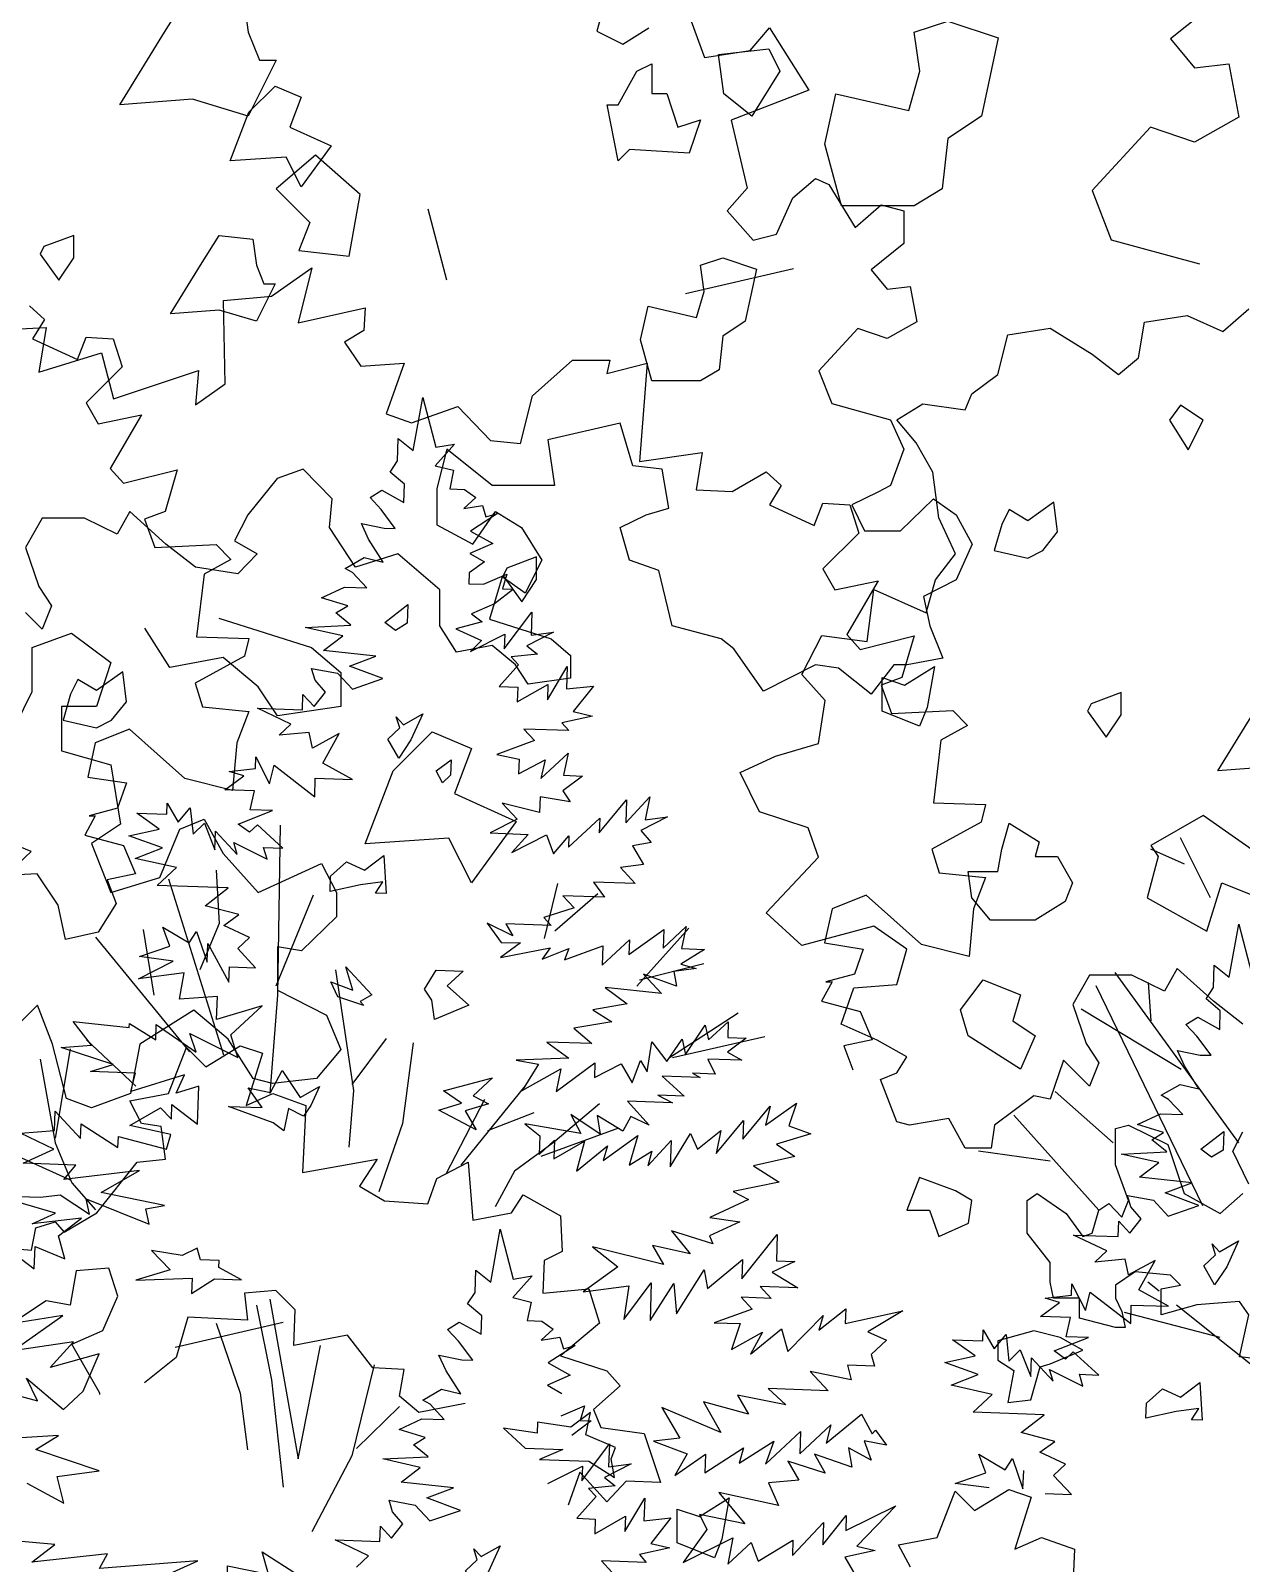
# Model space of a CAD drawing. Header units: inches. Extents: x 11.9 to 85.3, y 21.1 to 37.4.
# Drawn here: x 39.3467 to 39.7312, y 22.197 to 22.6838 of the extents above; entities that cross this region are included whole.
import ezdxf

# ---------------------------------------------------------------- set-up
doc = ezdxf.new("R2010")
doc.units = ezdxf.units.IN
doc.header["$MEASUREMENT"] = 0
doc.layers.add('CAY', color=94, linetype='Continuous')
doc.layers.add('CAY-3', color=61, linetype='Continuous')

# ---------------------------------------------------------------- blocks, each defined once
blk = doc.blocks.new('A$C76451831')
at = {"layer": 'CAY'}
for p, q in [((2034.1, 1493.3), (1999.3, 1465.6)), ((1999.3, 1465.6), (2016.4, 1445)), ((2016.4, 1445), (2040.6, 1447.9)), ((2040.6, 1447.9), (2047.7, 1410.1)), ((2047.7, 1410.1), (2016.4, 1392.5)), ((1985.2, 1403.1), (1943.9, 1358.2)), ((2016.4, 1392.5), (1985.2, 1403.1)), ((1943.9, 1358.2), (1957.5, 1323.4)), ((1957.5, 1323.4), (2020, 1306.3)), ((1732.8, 1302.8), (1656.2, 1285.1)), ((5943, 1269.4), (5949.7, 1306.8)), ((5949.7, 1306.8), (5958.9, 1271.5)), ((5931.9, 1262.1), (5932.4, 1277.9)), ((5932.4, 1277.9), (5943, 1269.4)), ((5926.6, 1254.1), (5931.9, 1262.1)), ((5936.7, 1245.6), (5926.6, 1254.1)), ((5912.4, 1236), (5920.7, 1241.1)), ((5920.7, 1241.1), (5936.3, 1232.4)), ((5936.3, 1232.4), (5936.7, 1245.6)), ((5920.2, 1227.6), (5912.4, 1236)), ((5930.2, 1214.1), (5920.2, 1227.6)), ((5192.6, 1187), (5205.3, 1219.7)), ((5205.3, 1219.7), (5219, 1206)), ((5219, 1206), (5243.2, 1220.8)), ((5243.2, 1220.8), (5259.1, 1215.5)), ((5259.1, 1215.5), (5247.5, 1178.6)), ((5906.3, 1217.6), (5922.5, 1214.3)), ((5911.3, 1206.6), (5906.3, 1217.6)), ((5921.6, 1190.3), (5911.3, 1206.6)), ((5922.5, 1214.3), (5930.2, 1214.1)), ((5894.8, 1185.8), (5908.2, 1193.5)), ((5908.2, 1193.5), (5921.6, 1190.3)), ((5165.2, 1181.8), (5192.6, 1187)), ((5247.5, 1178.6), (5266.4, 1187)), ((5266.4, 1187), (5289.7, 1178.6)), ((5900.1, 1182.9), (5894.8, 1185.8)), ((5910.1, 1172.2), (5900.1, 1182.9)), ((5173.6, 1165.9), (5165.2, 1181.8)), ((5289.7, 1178.6), (5287.5, 1131.1)), ((5878.2, 1165.1), (5894.3, 1172.7)), ((5894.3, 1172.7), (5910.1, 1172.2)), ((5187.3, 1163.8), (5173.6, 1165.9)), ((5190.5, 1140.6), (5187.3, 1163.8)), ((5896.6, 1159.5), (5878.2, 1165.1)), ((5888.2, 1154.3), (5896.6, 1159.5)), ((5898.8, 1145.8), (5888.2, 1154.3)), ((5170.5, 1138.5), (5190.5, 1140.6)), ((5287.5, 1131.1), (5340.3, 1140.6)), ((5340.3, 1140.6), (5327.6, 1121.6)), ((5866.6, 1144.2), (5898.8, 1145.8)), ((5893.1, 1138.3), (5866.6, 1144.2)), ((5142, 1102.7), (5170.5, 1138.5)), ((5382.5, 1126.9), (5404.6, 1138.5)), ((5404.6, 1138.5), (5407.8, 1097.4)), ((5879.6, 1127.9), (5893.1, 1138.3)), ((5916.6, 1123.9), (5879.6, 1127.9)), ((5327.6, 1121.6), (5345.5, 1111.1)), ((5376.1, 1109), (5382.5, 1126.9)), ((5897.8, 1116.8), (5916.6, 1123.9)), ((5345.5, 1111.1), (5376.1, 1109)), ((5435.2, 1102.7), (5443.6, 1115.3)), ((5443.6, 1115.3), (5470, 1100.6)), ((5871, 1115), (5889.4, 1111.7)), ((5873.4, 1106.8), (5871, 1115)), ((5880.8, 1098.4), (5873.4, 1106.8)), ((5889.4, 1111.7), (5899.9, 1100.4)), ((5921.5, 1107.8), (5897.8, 1116.8)), ((5899.9, 1100.4), (5921.5, 1107.8)), ((5098.8, 1092.1), (5112.5, 1096.3)), ((5112.5, 1096.3), (5118.8, 1089)), ((5118.8, 1089), (5142, 1102.7)), ((5407.8, 1097.4), (5435.2, 1102.7)), ((5470, 1100.6), (5471.1, 1075.2)), ((5864.5, 1085.8), (5864.9, 1096.7)), ((5864.9, 1096.7), (5872.8, 1088.2)), ((5872.8, 1088.2), (5880.8, 1098.4)), ((5095.6, 1076.3), (5098.8, 1092.1)), ((5420.6, 1053.6), (5427.3, 1091)), ((5427.3, 1091), (5436.5, 1055.8)), ((5856.5, 1075.7), (5832.8, 1086.9)), ((5832.8, 1086.9), (5864.5, 1085.8)), ((5070.3, 1078.4), (5095.6, 1076.3)), ((5471.1, 1075.2), (5458.4, 1068.9)), ((5848, 1067.8), (5856.5, 1075.7)), ((5458.4, 1068.9), (5457.3, 1045.7)), ((5869.4, 1069.8), (5848, 1067.8)), ((5871.7, 1058.8), (5869.4, 1069.8)), ((5890.7, 1069), (5871.7, 1058.8)), ((5879.1, 1048.1), (5890.7, 1069)), ((5409.5, 1046.3), (5410, 1062.2)), ((5410, 1062.2), (5420.6, 1053.6)), ((5449.8, 1058.1), (5436.1, 1042.7)), ((5436.5, 1055.8), (5449.8, 1058.1)), ((5831.4, 1044.3), (5831.6, 1052.5)), ((5831.6, 1052.5), (5841.4, 1033.6)), ((5268.6, 1047.8), (5246.4, 1045.7)), ((5246.4, 1045.7), (5248.5, 1026.7)), ((5282.3, 1034.1), (5268.6, 1047.8)), ((5404.2, 1038.3), (5409.5, 1046.3)), ((5436.1, 1042.7), (5449.1, 1039.5)), ((5457.3, 1045.7), (5490, 1048.9)), ((5490, 1048.9), (5497.4, 1024.6)), ((5812.7, 1042.3), (5831.4, 1044.3)), ((5823, 1039.2), (5812.7, 1042.3)), ((5841.4, 1033.6), (5844.6, 1046.6)), ((5844.6, 1046.6), (5873.3, 1024.3)), ((5900, 1036.5), (5879.1, 1048.1)), ((5281.2, 1008.8), (5282.3, 1034.1)), ((5414.3, 1029.8), (5404.2, 1038.3)), ((5449.1, 1039.5), (5446.4, 1026.4)), ((5809.5, 1029.2), (5823, 1039.2)), ((5873.3, 1024.3), (5873.7, 1037.4)), ((5873.7, 1037.4), (5900, 1036.5)), ((5273.8, 1025), (5197.2, 1007.3)), ((5206.3, 1028.8), (5197.9, 1000.4)), ((5248.5, 1026.7), (5206.3, 1028.8)), ((5390, 1020.2), (5398.3, 1025.4)), ((5397.8, 1011.8), (5390, 1020.2)), ((5398.3, 1025.4), (5413.9, 1016.7)), ((5413.9, 1016.7), (5414.3, 1029.8)), ((5446.4, 1026.4), (5456.8, 1026.1)), ((5464.8, 1020.4), (5456.3, 1012.5)), ((5456.8, 1026.1), (5464.8, 1020.4)), ((5497.4, 1024.6), (5470, 1001.4)), ((5768.6, 1012.1), (5768.9, 1019.8)), ((5768.9, 1019.8), (5776.6, 1006.4)), ((5830.8, 1028.5), (5809.5, 1029.2)), ((5827.6, 1015), (5830.8, 1028.5)), ((5319.2, 1016.2), (5281.2, 1008.8)), ((5337.1, 993), (5319.2, 1016.2)), ((5407.8, 998.3), (5397.8, 1011.8)), ((5456.3, 1012.5), (5469.5, 1014.7)), ((5480.2, 1008.9), (5461.2, 996.5)), ((5469.5, 1014.7), (5472, 1006.5)), ((5472, 1006.5), (5480.2, 1008.9)), ((5747.3, 1012.8), (5768.6, 1012.1)), ((5763.2, 1001.4), (5747.3, 1012.8)), ((5776.6, 1006.4), (5785.1, 1016.5)), ((5785.1, 1016.5), (5787.1, 997.8)), ((5819.1, 1004.9), (5843.5, 1014.5)), ((5843.5, 1014.5), (5827.6, 1015)), ((5197.9, 1000.4), (5175.7, 982.4)), ((5389, 990.8), (5383.9, 1001.9)), ((5383.9, 1001.9), (5400.1, 998.6)), ((5400.1, 998.6), (5407.8, 998.3)), ((5470, 1001.4), (5502.7, 990.9)), ((5741.8, 996.7), (5763.2, 1001.4)), ((5787.1, 997.8), (5795.1, 1005.7)), ((5795.1, 1005.7), (5802.6, 986.9)), ((5802.6, 986.9), (5803.1, 1000)), ((5803.1, 1000), (5818.4, 983.6)), ((5827.1, 999.2), (5819.1, 1004.9)), ((5832.7, 1004.4), (5827.1, 999.2)), ((5850.7, 987.9), (5832.7, 1004.4)), ((5359.3, 991.9), (5337.1, 993)), ((5356.1, 972.9), (5359.3, 991.9)), ((5399.3, 974.6), (5389, 990.8)), ((5476.8, 987.8), (5460.6, 980.6)), ((5461.2, 996.5), (5476.8, 987.8)), ((5502.7, 990.9), (5512.2, 980.3)), ((5765.5, 988.2), (5741.8, 996.7)), ((5746.2, 980.7), (5765.5, 988.2)), ((5818.4, 983.6), (5815.9, 991.8)), ((5815.9, 991.8), (5839.5, 980.1)), ((5839.5, 980.1), (5837.1, 988.4)), ((5837.1, 988.4), (5850.7, 987.9)), ((5372.4, 970.1), (5385.8, 977.8)), ((5385.8, 977.8), (5399.3, 974.6)), ((5460.6, 980.6), (5470.9, 974.8)), ((5512.2, 980.3), (5493.2, 963.4)), ((5775.4, 974.2), (5746.2, 980.7)), ((5369.8, 961.3), (5356.1, 972.9)), ((5402.5, 967.7), (5369.8, 961.3)), ((5377.7, 967.2), (5372.4, 970.1)), ((5387.7, 956.4), (5377.7, 967.2)), ((5470.3, 959), (5486.9, 966.1)), ((5486.9, 966.1), (5483.8, 955.8)), ((5761.9, 961.5), (5775.4, 974.2)), ((5355.8, 949.4), (5371.9, 957)), ((5371.9, 957), (5387.7, 956.4)), ((5491.5, 955.5), (5478, 945.1)), ((5483.8, 955.8), (5491.5, 955.5)), ((5493.2, 963.4), (5498.5, 950.8)), ((5812.1, 959.8), (5761.9, 961.5)), ((5795.8, 947.2), (5812.1, 959.8)), ((5374.2, 943.7), (5355.8, 949.4)), ((5365.8, 938.6), (5374.2, 943.7)), ((5498.5, 950.8), (5529.1, 946.6)), ((5529.1, 946.6), (5540.7, 911.8)), ((5819.6, 940.9), (5795.8, 947.2)), ((5376.4, 930.1), (5365.8, 938.6)), ((5485, 913.1), (5504.5, 939.2)), ((5504.5, 939.2), (5503.9, 922.9)), ((5808.9, 933.2), (5819.6, 940.9)), ((5827.2, 924.8), (5808.9, 933.2)), ((5344.2, 928.5), (5376.4, 930.1)), ((5370.7, 922.5), (5344.2, 928.5)), ((5357.2, 912.1), (5370.7, 922.5)), ((5460.9, 911.2), (5485.4, 923.5)), ((5485.4, 923.5), (5485, 913.1)), ((5519.9, 925), (5501, 915.3)), ((5503.9, 922.9), (5519.9, 925)), ((5770.8, 918.6), (5765.8, 931.9)), ((5765.8, 931.9), (5784.4, 920.9)), ((5784.4, 920.9), (5789.7, 928.8)), ((5789.7, 928.8), (5797.1, 907.3)), ((5818.7, 916.9), (5827.2, 924.8)), ((5394.2, 908.1), (5357.2, 912.1)), ((5483.7, 919.1), (5475.3, 895.9)), ((5502.7, 898.1), (5483.7, 919.1)), ((5501, 915.3), (5508.5, 909.6)), ((5516.4, 912.8), (5502.7, 898.1)), ((5540.7, 911.8), (5516.4, 912.8)), ((5749.2, 911.2), (5770.8, 918.6)), ((5773.1, 908.1), (5749.2, 911.2)), ((5797.1, 907.3), (5797.6, 920.4)), ((5831.4, 903.4), (5818.7, 916.9)), ((2027.8, 857.9), (2006.6, 900.2)), ((5375.4, 901.1), (5394.2, 908.1)), ((5399.1, 892.1), (5375.4, 901.1)), ((5495.1, 901.9), (5481.4, 886.5)), ((5508.5, 909.6), (5489.8, 907.5)), ((5489.8, 907.5), (5495.1, 901.9)), ((5515.5, 877.1), (5529.5, 900.7)), ((5529.5, 900.7), (5528.9, 884.8)), ((5812.9, 904), (5831.4, 903.4)), ((2009.3, 881.7), (1985.5, 892.2)), ((5351, 891), (5348.6, 899.3)), ((5348.6, 899.3), (5367.1, 895.9)), ((5358.4, 882.6), (5351, 891)), ((5367.1, 895.9), (5377.5, 884.7)), ((5377.5, 884.7), (5399.1, 892.1)), ((5342.1, 870.1), (5342.5, 880.9)), ((5342.5, 880.9), (5350.4, 872.5)), ((5350.4, 872.5), (5358.4, 882.6)), ((5481.4, 886.5), (5494.5, 886)), ((5494.1, 875.6), (5515.9, 888)), ((5494.5, 886), (5494.1, 875.6)), ((5515.9, 888), (5515.5, 877.1)), ((5528.9, 884.8), (5548, 886.9)), ((5548, 886.9), (5533.8, 868.8)), ((5310.5, 871.2), (5342.1, 870.1)), ((5334.1, 859.9), (5310.5, 871.2)), ((5533.8, 868.8), (5547.3, 865.6)), ((5325.6, 852), (5334.1, 859.9)), ((5547.3, 865.6), (5525.8, 860.9)), ((5525.8, 860.9), (5530.6, 855.3)), ((5498.9, 856.4), (5506.3, 848.5)), ((5530.6, 855.3), (5498.9, 856.4)), ((2047.7, 684.5), (1960.2, 805.1)), ((2022.3, 639.8), (1946.8, 795.6)), ((1985.8, 770.9), (1983.8, 797.9)), ((2007, 736.3), (1936.2, 779.1)), ((1958.8, 684.4), (1917.8, 720.8)), ((1948.8, 636.8), (1888.7, 704)), ((1914.2, 671.4), (1863.5, 678.5)), ((1991.5, 579.5), (1983.4, 586)), ((2034.5, 546.7), (1966.9, 564.4)), ((2041.2, 539.6), (2003.7, 569.7)), ((2089.9, 500.7), (2041.2, 539.6))]:
    blk.add_line(p, q, dxfattribs=at)
for points in [[(5063.9, 1727), (5106.1, 1729.1), (5100.9, 1697.5), (5145.2, 1711.2), (5153.6, 1678.5), (5213.7, 1698.6), (5211.6, 1674.3), (5232.7, 1689.1), (5231.6, 1748.1), (5265.4, 1751.3), (5293.9, 1771.3), (5284.4, 1732.3), (5331.8, 1742.9), (5330.8, 1727), (5317.1, 1718.6), (5328.7, 1701.7), (5359.3, 1703.8), (5346.6, 1668), (5364.5, 1661.6), (5397.2, 1673.2), (5420.4, 1649), (5441.5, 1646.9), (5450, 1680.6), (5478.4, 1705.9), (5504.8, 1705.9), (5502.7, 1696.5), (5531.2, 1703.8), (5525.9, 1634.2), (5570.2, 1640.6), (5566, 1614.2), (5591.3, 1613.1), (5615.5, 1626.8), (5626.1, 1617.3), (5617.7, 1603.6), (5649.3, 1588.9), (5655.6, 1604.7), (5674.6, 1603.6), (5680.9, 1583.6), (5655.6, 1558.3), (5664.1, 1543.5), (5694.7, 1549.8), (5672.5, 1511.9), (5682, 1501.3), (5720, 1510.8), (5711.5, 1481.3), (5696.8, 1476), (5704.1, 1456), (5747.4, 1458.1), (5757.9, 1447.5), (5738.9, 1437), (5733.7, 1392.7), (5770.6, 1391.6), (5767.4, 1379), (5732.6, 1360), (5737.9, 1343.1), (5770.6, 1340), (5762.2, 1317.8), (5759, 1284.1), (5725.2, 1292.5), (5686.2, 1327.3), (5662, 1317.8), (5656.7, 1293.6), (5684.1, 1289.3), (5677.8, 1271.4), (5657.7, 1266.1), (5662, 1266.1), (5654.6, 1252.4), (5682, 1245), (5690.4, 1225), (5670.4, 1220.8), (5676.7, 1203.9)], [(1192.3, 1276.6), (1202.9, 1267.1), (1194.4, 1253.4), (1226.1, 1238.6), (1232.4, 1254.5), (1251.4, 1253.4), (1257.7, 1233.4), (1232.4, 1208), (1240.8, 1193.3), (1271.4, 1199.6), (1249.3, 1161.6), (1258.8, 1151.1), (1296.7, 1160.6), (1288.3, 1131.1), (1273.5, 1125.8), (1280.9, 1105.7), (1324.2, 1107.9), (1334.7, 1097.3), (1315.7, 1086.8), (1310.4, 1042.5), (1347.4, 1041.4), (1344.2, 1028.7), (1309.4, 1009.8), (1314.7, 992.9), (1347.4, 989.7), (1338.9, 967.6), (1335.8, 933.8), (1302, 942.3), (1263, 977.1), (1238.7, 967.6), (1233.4, 943.3), (1260.9, 939.1), (1254.5, 921.2), (1234.5, 915.9), (1238.7, 915.9), (1231.3, 902.2), (1258.8, 894.8), (1267.2, 874.8), (1247.2, 870.5), (1253.5, 853.7)], [(5271.7, 1376.9), (5269.6, 1256.6), (5264.3, 1187)], [(5226.4, 1345.2), (5228.5, 1307.3), (5214.8, 1274.6)], [(5192.6, 1338.9), (5231.6, 1214.5)], [(5467.9, 1335.7), (5458.4, 1296.7)], [(5294.9, 1327.3), (5268.6, 1263)], [(5496.4, 1328.4), (5465.8, 1302)], [(5174.7, 1303.1), (5182.1, 1256.6)], [(5560.7, 1304.1), (5523.8, 1263)], [(2050.6, 768.5), (2029.8, 784.6), (2004.2, 807.8), (1995.2, 791.7), (1972, 803.1), (1942.1, 803.1), (1930.3, 782.3), (1939.8, 754.7), (1948.8, 741), (1942.1, 724.5), (1930.3, 736.3), (1923.7, 742.9), (1914.2, 715.4), (1902.8, 717.8), (1874.9, 696.9), (1872.6, 680.8), (1854.1, 680.8), (1842.7, 701.7), (1814.8, 696.9), (1805.7, 699.3), (1794.3, 729.2), (1805.7, 733.9), (1812.8, 745.3), (1792, 757.1), (1766.4, 768.5), (1775.5, 794.1), (1805.7, 796.4), (1812.8, 821.6), (1789.6, 837.7), (1738.5, 824), (1713.4, 847.2), (1750.3, 886.5), (1743.2, 907.3), (1708.6, 918.7), (1694.9, 946.6), (1720, 958), (1750.3, 967.1), (1755, 997.4), (1738.5, 1015.9), (1752.7, 1043.4), (1784.9, 1039.1), (1789.6, 1076), (1826.6, 1059.5), (1833.2, 1082.7), (1847.4, 1101.2), (1835.6, 1126.7), (1831.3, 1159), (1819.5, 1179.8), (1805.7, 1196), (1824.2, 1207.4), (1854.1, 1203), (1858.8, 1214.4), (1877.3, 1228.2), (1884.3, 1256.1), (1914.2, 1260.8), (1944.1, 1242.4), (1962.6, 1228.2), (1976.7, 1240), (1981, 1265.2), (2011.3, 1269.9), (2036.5, 1258.5), (2054.9, 1274.6)], [(5140.9, 1297.8), (5207.4, 1216.6)], [(5310.7, 1274.6), (5323.4, 1189.1), (5320.2, 1149.1)], [(5571.3, 1278.8), (5525.9, 1267.2)], [(5595.5, 1244), (5547, 1212.3)], [(5346.6, 1226.1), (5322.3, 1193.4)], [(5614.5, 1227.1), (5549.1, 1212.3)], [(5123, 1218.7), (5112.5, 1155.4)], [(5134.6, 1225), (5169.4, 1192.3)], [(5365.6, 1222.9), (5358.2, 1165.9), (5341.3, 1117.4)], [(1278.5, 373.9), (1311.2, 388.7), (1241.7, 383.4), (1247.5, 393.6), (1193.8, 387.8), (1210.1, 400.4), (1160, 404.8)], [(1190.3, 443.7), (1216.6, 429.6), (1211.8, 448.3), (1241.4, 452.3), (1196.6, 467.5), (1212.8, 477.3), (1159.7, 474.2)], [(1163.7, 511.2), (1197.8, 501.9), (1190.2, 518), (1216.2, 495.8), (1230.2, 508.9), (1241.6, 535.3), (1206.8, 525.6), (1223.3, 543.6), (1180.5, 537.4), (1215.8, 562.4), (1162.5, 553.9)], [(1177.5, 609.1), (1195.6, 595.3), (1196.2, 611.2), (1217.2, 602.3), (1212.8, 618.8), (1229.1, 631.3), (1194, 627.1), (1210.6, 634.7), (1168.4, 647.1), (1200.1, 646), (1213.8, 647.7), (1234.6, 633.9), (1232.3, 644.8), (1276.9, 627), (1274.6, 637.9), (1287.8, 640.2), (1242.8, 649.4), (1270.1, 664.8), (1216.4, 658.5), (1224.9, 668.7), (1187.8, 670), (1209.5, 680.1), (1185.8, 691.3), (1209.9, 693.2), (1210.4, 706.8), (1228.3, 687.6), (1228.7, 698), (1254.8, 681.2), (1255.1, 688.9), (1289.2, 680), (1292.3, 690.3), (1263.1, 696.8), (1284.8, 709.2), (1292.7, 701.2), (1293, 711.6), (1311.1, 697.8), (1312.1, 724.6), (1296, 719.7), (1301.9, 732.6), (1263.9, 720.8), (1267.1, 733.8), (1235.4, 734.9), (1251.4, 739.8), (1214.7, 752), (1236, 753.5), (1223, 770.3), (1262.8, 766.2), (1262.9, 768.9), (1281.5, 757.4), (1281.9, 768.2), (1310.2, 748.6), (1305.7, 761.9), (1339.5, 744.9), (1334.6, 760.9), (1356.7, 781.5), (1324.6, 771.7), (1325.2, 788), (1298.4, 786.2), (1301.7, 804.7), (1269.4, 800.4), (1293.9, 813.1), (1270, 816.2), (1291.5, 823.6), (1286.5, 837), (1305.2, 825.9), (1310.4, 833.9), (1317.9, 812.3), (1318.3, 825.4), (1333.2, 798.2), (1333.6, 809), (1352.2, 808.4), (1339.5, 822), (1347.9, 829.8), (1329.6, 838.2), (1340.3, 846), (1316.5, 852.2), (1332.8, 864.8), (1282.6, 866.6), (1296.2, 879.2), (1266.9, 885.7), (1286.2, 893.2), (1262.5, 901.7), (1284, 906.4), (1268.1, 917.8), (1289.3, 917.1), (1289.6, 924.8), (1297.3, 911.4), (1305.8, 921.5), (1307.9, 902.9), (1315.9, 910.7), (1323.4, 891.9), (1323.8, 905), (1339.1, 888.6), (1336.7, 896.9), (1360.3, 885.2), (1357.8, 893.4), (1371.4, 892.9), (1353.4, 909.4), (1347.8, 904.2), (1339.8, 909.9), (1364.2, 919.5), (1348.4, 920), (1351.5, 933.5), (1330.3, 934.3), (1343.8, 944.2), (1333.4, 947.3), (1352.1, 949.4), (1352.4, 957.5), (1362.1, 938.6), (1365.3, 951.6), (1394, 929.3), (1394.4, 942.4), (1420.7, 941.5), (1399.8, 953.1), (1411.4, 974), (1392.5, 963.8), (1390.1, 974.8), (1368.8, 972.8), (1377.2, 980.7), (1353.6, 991.9), (1385.3, 990.8), (1385.6, 1001.7), (1393.5, 993.3), (1401.6, 1003.4), (1394.2, 1011.8), (1391.7, 1020.1), (1410.2, 1016.7), (1420.7, 1005.5), (1442.2, 1012.9), (1418.5, 1021.8), (1437.3, 1028.9), (1400.3, 1032.9), (1413.8, 1043.3), (1387.3, 1049.2), (1419.5, 1050.8), (1409, 1059.4), (1417.3, 1064.5), (1398.9, 1070.1), (1415, 1077.7), (1430.9, 1077.2), (1420.8, 1088), (1415.5, 1090.9), (1428.9, 1098.6), (1442.4, 1095.4), (1432.1, 1111.6), (1427, 1122.6), (1443.2, 1119.4), (1450.9, 1119.1), (1441, 1132.6), (1433.1, 1141), (1441.4, 1146.2), (1457, 1137.5), (1457.5, 1150.6), (1447.3, 1159.1), (1452.6, 1167.1), (1453.1, 1182.9), (1463.7, 1174.4), (1470.5, 1211.8), (1479.7, 1176.6), (1492.9, 1178.8), (1479.2, 1163.4), (1492.2, 1160.3), (1489.5, 1147.2), (1499.9, 1146.8), (1507.9, 1141.1), (1499.4, 1133.3), (1512.7, 1135.5), (1515.1, 1127.3), (1523.3, 1129.7), (1504.3, 1117.2), (1519.9, 1108.5), (1503.8, 1101.4), (1514, 1095.6), (1503.3, 1087.8), (1503, 1080.1), (1513.4, 1079.7), (1530, 1086.9), (1526.9, 1076.5), (1534.6, 1076.3), (1521.1, 1065.9), (1505, 1058.7), (1512.5, 1053), (1493.8, 1048.2), (1512, 1039.9), (1504.1, 1032), (1528.5, 1044.3), (1528.1, 1033.9), (1547.6, 1060), (1547.1, 1043.7), (1563, 1045.8), (1544.1, 1036.1), (1551.6, 1030.3), (1532.9, 1028.3), (1538.2, 1022.7), (1524.5, 1007.3), (1537.6, 1006.8), (1537.3, 996.4), (1559, 1008.8), (1558.6, 997.9), (1572.6, 1021.5), (1572, 1005.6), (1591.1, 1007.7), (1576.9, 989.6), (1590.4, 986.4), (1568.9, 981.7), (1573.7, 976.1), (1542, 977.2), (1549.5, 969.2), (1522.8, 959.3), (1538.6, 956), (1538.2, 945.6), (1557.1, 955.4), (1554, 942.3), (1573.2, 960.2), (1569.9, 944.5), (1583.5, 944), (1569.5, 933.6), (1574.7, 925.7), (1553.5, 929.2), (1553.1, 918.3), (1526.6, 924.7), (1537.1, 913.4), (1518.2, 903.7), (1544.9, 902.7), (1533.5, 890), (1558, 902.3), (1563, 889), (1573.8, 901.7), (1573.5, 893.6), (1595.6, 914.1), (1595.2, 903.7), (1614.6, 927.1), (1614, 910.8), (1631, 929.2), (1627.7, 913), (1643.6, 915.2), (1624.7, 905.4), (1632.1, 897), (1618.9, 894.7), (1626.6, 881.3), (1610.2, 879.2), (1620.7, 867.9), (1591.3, 868.9), (1599.1, 858.2), (1569.6, 859.3), (1577.5, 850.8), (1556, 843.9), (1561.2, 838.3), (1529.1, 839.4), (1534.2, 831), (1515.9, 839.8), (1525.9, 826.3), (1539.5, 825.9), (1525.5, 815.5), (1560.6, 822.4), (1554.9, 814.4), (1573.8, 821.9), (1570.8, 813.9), (1597.8, 823.8), (1597.4, 810.2), (1616.6, 828.2), (1616.2, 817.7), (1640.9, 835.5), (1640.4, 822.3), (1656.8, 837.6), (1653.5, 821.9), (1669.8, 821.3), (1653.1, 811), (1663.9, 807.9), (1648, 805.8), (1649.9, 795.3), (1626.6, 803.8), (1639.3, 790.2), (1599.5, 794.3), (1615, 782.9), (1590.8, 778.7), (1604.1, 770.1), (1577.2, 765.6), (1590, 754.7), (1558.3, 755.8), (1573.8, 744.4), (1536.6, 743), (1552.3, 740.2), (1540.8, 721.6), (1568.1, 736.9), (1564.8, 720.7), (1592.2, 741.1), (1591.9, 730.6), (1610.8, 740.4), (1618.5, 727), (1624.5, 742.7), (1629.2, 734.8), (1632.6, 756), (1643, 742), (1654, 757.9), (1656.3, 747), (1670.2, 767.8), (1672.6, 757.3), (1686.6, 770), (1686.2, 759.1), (1699.3, 758.6), (1685.9, 748.7), (1696.1, 742.9), (1672.1, 743.7), (1677.2, 733.1), (1661.3, 733.7), (1666.6, 730.8), (1639.9, 731.7), (1655.3, 717.6), (1636.8, 718.2), (1647, 712.9), (1615.3, 714), (1630.6, 697.1), (1617.6, 703), (1611.9, 692.8), (1593.7, 703.8), (1595.9, 690.6), (1575.1, 704.5), (1582.3, 691.1), (1542.7, 697.9), (1553.3, 689.4), (1552.8, 676.3), (1563.6, 686.3), (1563.1, 673.2), (1584.9, 685.6), (1579.1, 664.5), (1601.1, 682.3), (1598, 672), (1622.6, 689.7), (1616.4, 668.6), (1632.6, 678.5), (1629.6, 668.1), (1646.1, 686.1), (1645.4, 667.6), (1659.8, 691.1), (1664.9, 680), (1681.2, 693.1), (1677.9, 676.9), (1697.3, 700.2), (1696.8, 687.1), (1716.2, 710.4), (1713, 696.9), (1734.9, 712.5), (1729.3, 696.4), (1745, 690.8), (1720.7, 683.5), (1733.6, 674.9), (1704.3, 668.2), (1722.5, 656.7), (1690.1, 650.1), (1700.8, 644.3), (1673.6, 631.7), (1694.8, 628.7), (1673.2, 618.6), (1675.7, 613), (1646.5, 622.2), (1659.6, 605.9), (1633, 611.8), (1640.7, 598.4), (1590.4, 611), (1608.5, 596.8), (1583.9, 579.1), (1616.2, 583.4), (1612.6, 559.5), (1632.1, 585.5), (1631.2, 558.8), (1648, 585), (1649.9, 563.6), (1669.6, 594.7), (1671.9, 581.4), (1696.6, 601.9), (1696.1, 588.3), (1721.2, 619.6), (1720.6, 601), (1733.7, 600.6), (1717.6, 593), (1735.8, 581.9), (1709.1, 582.8), (1716.9, 574.4), (1695.7, 575.2), (1703.5, 566.7), (1676.5, 557.2), (1695, 556.6), (1688.9, 538.2), (1710.7, 550.6), (1702.4, 535), (1724.3, 552.8), (1728.8, 536.8), (1753.7, 562.3), (1750.6, 551.9), (1769.7, 567.1), (1769.3, 556.7), (1810, 565.7), (1785.4, 550.7), (1798.4, 544.8), (1787.6, 534.8), (1790, 526.5), (1771, 527.2), (1773.4, 516.7), (1744.6, 522.7), (1757.2, 509.1), (1714.7, 510.6), (1727.4, 499.2), (1693.2, 505.9), (1700.9, 492.5), (1669.1, 501.3), (1681.4, 479.5), (1639.5, 497.3), (1652.3, 475.6), (1633.6, 473.5), (1657.4, 464.5), (1648.7, 449), (1670.5, 464.1), (1670, 450.9), (1697.4, 468.6), (1694.3, 457.8), (1718.8, 473.3), (1712.8, 457.1), (1737.7, 480.3), (1737.1, 464.5), (1759.1, 485), (1755.9, 472), (1780.7, 492.4), (1788.3, 478.5), (1790.7, 481.2), (1798.5, 470.5), (1782.7, 473.7), (1787.7, 460), (1771.7, 468.7), (1773.9, 455), (1747.5, 464.1), (1755.2, 450.7), (1728.8, 459.3), (1736.5, 445.9), (1715.1, 443.9), (1722.2, 427.8), (1680, 437), (1698.2, 415), (1666.3, 421.6), (1671.3, 411), (1654.7, 387.5), (1689.7, 404.9), (1686.3, 386.4), (1702.7, 401.7), (1707.7, 388.4), (1732.3, 403.4), (1731.9, 392.6), (1754, 415.8), (1753.4, 400), (1770, 420.7), (1769.7, 410.3), (1805.2, 427.6), (1777.4, 399.1), (1790.4, 396), (1769, 391.3), (1776.7, 377.8)], [(5101.9, 1211.3), (5112.5, 1152.2), (5124.1, 1123.8), (5140.9, 1104.8)], [(5416.2, 1182.8), (5388.8, 1130.1)], [(5444.7, 1192.3), (5399.3, 1136.4)], [(5451, 1173.3), (5418.3, 1160.7)], [(5497.4, 1179.7), (5464.7, 1152.2), (5437.3, 1132.2), (5423.6, 1106.9)], [(5456.3, 1142.7), (5511.1, 1162.8)], [(5086.1, 1142.7), (5123, 1125.9)], [(5144.1, 974), (5144.1, 975), (5124.1, 1009.8), (5146.2, 1019.3), (5156.8, 1043.6), (5150.4, 1063.6), (5127.2, 1061.5), (5123, 1037.3), (5106.1, 1040.4), (5087.2, 1027.8), (5074.5, 1033.1), (5078.7, 1051), (5052.3, 1041.5), (5041.8, 1051), (5057.6, 1092.1)], [(5264.3, 1041.5), (5284.4, 928.6), (5300.2, 1008.8)], [(1253.5, 853.7), (1240.8, 833.6), (1217.6, 828.4), (1212.4, 852.6), (1197.6, 874.8), (1175.4, 873.7), (1193.4, 890.6), (1170.2, 900.1)], [(5254.8, 1037.3), (5265.4, 984.5), (5273.8, 908.6)], [(5226.4, 1024.6), (5243.2, 975), (5248.5, 935)], [(5338.2, 995.1), (5322.3, 930.7), (5293.9, 877)], [(5356.1, 965.6), (5325.5, 936)], [(1484.5, 939.3), (1479.8, 947.6), (1490.5, 955.4), (1490.1, 944.5), (1484.5, 939.3)], [(2054.9, 655.2), (2043.5, 678.5), (2050.6, 692.2)], [(2069.1, 530.6), (2048.3, 533), (2054.9, 562.8), (2048.3, 572.3), (2018, 569.9), (1992.8, 562.8), (1992.8, 581.3), (2006.6, 583.7), (1999.5, 590.8), (1974.4, 593.1), (1960.6, 583.7), (1960.6, 574.6), (1964.9, 565.2), (1967.3, 553.8), (1960.6, 553.8), (1935.1, 560.5), (1935.1, 574.6), (1916.6, 574.6), (1914.2, 586), (1914.2, 599.8), (1898.1, 620.6), (1898.1, 643.8), (1905.2, 648.6), (1925.6, 634.4), (1937.4, 618.3), (1944.1, 620.6), (1948.8, 636.8), (1955.9, 641.5), (1964.9, 632), (1969.6, 643.8), (1960.6, 669), (1960.6, 694.6), (1969.6, 696.9), (1997.6, 683.2), (2009, 648.6), (2034.5, 634.4), (2050.6, 648.6)]]:
    blk.add_lwpolyline(points, dxfattribs=at)
for points in [[(5431.9, 1558.7), (5429.3, 1553.4), (5442.5, 1535), (5453, 1550.8), (5453, 1566.7)], [(1287.7, 1470.3), (1307.5, 1502), (1343.1, 1498), (1347, 1470.3), (1355, 1450.5), (1366.8, 1450.5), (1347, 1410.9), (1307.5, 1422.8), (1256, 1418.8)], [(1754.8, 1391.1), (1762.7, 1426.7), (1814.2, 1414.8), (1822.1, 1442.6), (1818.1, 1470.3), (1841.9, 1478.2), (1877.5, 1466.3), (1865.7, 1410.9), (1841.9, 1395), (1837.9, 1359.4), (1818.1, 1347.5), (1766.7, 1347.5)], [(5162.8, 1464.3), (5160.2, 1485.4), (5141.7, 1472.2), (5128.5, 1480.1), (5123.3, 1469.6), (5118, 1451.1), (5141.7, 1445.8), (5152.3, 1451.1)], [(1683.5, 1426.7), (1679.6, 1454.5), (1715.2, 1458.4), (1723.1, 1442.6), (1703.3, 1410.9)], [(5351.5, 1415.3), (5379.2, 1443), (5406.9, 1431.1), (5395, 1399.4), (5438.6, 1379.6), (5406.9, 1336.1), (5391, 1367.8), (5331.7, 1363.8)], [(1418.3, 1311.9), (1426.2, 1355.4), (1394.5, 1383.2), (1366.8, 1359.4), (1390.6, 1335.6), (1382.7, 1315.8)], [(2022.5, 1195.9), (2006.6, 1206.4), (1998.7, 1195.9), (2011.9, 1174.8)], [(5922.9, 1147.7), (5939.2, 1160.3), (5938.7, 1147.1), (5930.4, 1142)], [(1919.5, 1116.7), (1916.9, 1137.8), (1898.4, 1124.6), (1885.2, 1132.5), (1880, 1122), (1874.7, 1103.5), (1898.4, 1098.2), (1909, 1103.5)], [(5925, 1065.1), (5933.4, 1073), (5931, 1080.8), (5936.2, 1075.1), (5949.6, 1082.8), (5941.3, 1064.5), (5932.7, 1051.7)], [(1443.6, 1052.7), (1459.9, 1065.3), (1459.5, 1052.2), (1451.1, 1047)], [(1795.5, 989.9), (1795.5, 1013.7), (1811.3, 1008.4), (1832.5, 1021.6), (1827.2, 992.6), (1821.9, 979.4)], [(1943.3, 995.2), (1940.7, 989.9), (1953.9, 971.5), (1964.4, 987.3), (1964.4, 1003.1)], [(2054.1, 982), (2067.3, 1003.1), (2091.1, 1000.5), (2093.7, 982), (2099, 968.8), (2106.9, 968.8), (2093.7, 942.4), (2067.3, 950.3), (2033, 947.7)], [(1445.7, 970.1), (1454.1, 978), (1451.7, 985.8), (1456.9, 980.2), (1470.4, 987.9), (1462, 969.6), (1453.4, 956.7)], [(5923.9, 955.9), (5916.2, 956.2), (5921.4, 964.1), (5905.5, 962), (5884.1, 957.3), (5884.4, 968.1), (5895.7, 978.2), (5908.6, 972.3), (5922.1, 982.7)], [(2062.1, 857.9), (2075.3, 879), (2022.5, 916), (1985.5, 894.9), (1990.8, 887), (1982.9, 857.9), (2025.1, 834.2), (2035.7, 868.5)], [(1903.7, 887), (1919.5, 887), (1930.1, 868.5), (1924.8, 855.3), (1903.7, 842.1), (1872, 842.1), (1858.8, 857.9), (1856.2, 876.4), (1877.3, 876.4), (1880, 892.2), (1885.2, 910.7), (1906.4, 897.5)], [(5552.4, 869.2), (5552.4, 892.9), (5568.2, 887.7), (5589.3, 900.9), (5584, 871.8), (5578.8, 858.6)], [(1444.6, 860.9), (1436.9, 861.2), (1442.2, 869.2), (1426.3, 867), (1404.8, 862.3), (1405.2, 873.2), (1416.4, 883.2), (1429.3, 877.3), (1442.8, 887.7)], [(5402.6, 849.4), (5411, 857.2), (5408.6, 865), (5413.8, 859.4), (5427.2, 867.1), (5418.9, 848.8), (5410.3, 835.9)], [(1428.7, 781.7), (1410.3, 787.8), (1405.3, 798.4), (1420.9, 792.4), (1416.1, 808.9), (1434.4, 789.2), (1426.1, 784.5)], [(1476.9, 785.4), (1471.7, 793.3), (1479.9, 806.6), (1498.9, 806), (1487.6, 795.5), (1503, 781.8), (1478.7, 771.8)], [(1856.2, 760.2), (1850.9, 778.7), (1866.8, 799.8), (1893.2, 789.3), (1887.9, 770.8), (1903.7, 760.2), (1893.2, 736.5)], [(1364.6, 698.7), (1332.9, 710.2), (1356.9, 709.4), (1346.9, 723.3), (1362.7, 720.1), (1370.9, 735.6), (1383.8, 716.6), (1397.3, 724.3), (1391.3, 710.9), (1386.1, 703.4), (1375.4, 708.7), (1372.1, 693)], [(1485.1, 721.2), (1519.8, 730.4), (1506.2, 717.8), (1516.9, 712), (1500.4, 707.1), (1508.1, 693.7), (1481.9, 707.7), (1497.9, 712.6)], [(1313.2, 601.7), (1310.8, 609.9), (1300.2, 604.8), (1278.6, 608.3), (1291.7, 594.7), (1267.4, 587.4), (1307.3, 588.7), (1306.9, 577.9), (1323.2, 588.2), (1342.2, 587.5), (1326.2, 596.2), (1326.3, 601.2)], [(1603.8, 461), (1606.8, 469), (1585.8, 477.9), (1589, 493.7), (1575.1, 483.3), (1551.6, 486.8), (1551.4, 479.1), (1527.5, 482.7), (1542.8, 468.5), (1569.5, 467.6), (1553, 460.5), (1587.8, 459.2), (1606, 447.7)], [(1332, 374.8), (1332.4, 385.2), (1361.2, 379.2), (1356.8, 395.2), (1382.5, 378.5), (1366.1, 365.4), (1358.1, 368.4), (1331.6, 361.7), (1339.5, 369.1)]]:
    blk.add_lwpolyline(points, close=True, dxfattribs=at)
at = {"layer": 'CAY-3'}
for p, q in [((6577.4, 899), (6564.2, 949.2)), ((6381.5, 625), (6363.8, 652.7)), ((6416.3, 659.8), (6481.8, 639.1)), ((6284.2, 639.1), (6312, 649.2)), ((6312, 649.2), (6339.7, 628.5)), ((6284.2, 607.9), (6284.2, 639.1)), ((6419.3, 632.1), (6381.5, 625)), ((6444, 611.4), (6419.3, 632.1)), ((6481.8, 639.1), (6502.4, 621.4)), ((6339.7, 628.5), (6329.6, 597.3)), ((6502.4, 621.4), (6502.4, 597.3)), ((6260.1, 559.5), (6284.2, 607.9)), ((6457.6, 590.8), (6444, 611.4)), ((6304.9, 597.3), (6304.9, 566)), ((6329.6, 597.3), (6304.9, 597.3)), ((6502.4, 597.3), (6457.6, 590.8)), ((6304.9, 566), (6339.7, 556)), ((6339.7, 556), (6346.7, 514.1)), ((6346.7, 514.1), (6326.1, 500.5)), ((6374.5, 476.3), (6388.6, 510.6)), ((6388.6, 510.6), (6405.7, 517.6)), ((6405.7, 517.6), (6419.3, 493.4)), ((6326.1, 500.5), (6339.7, 465.7)), ((6419.3, 493.4), (6444, 465.7)), ((6444, 465.7), (6488.8, 486.4)), ((6488.8, 486.4), (6499.5, 465.7)), ((6339.7, 465.7), (6374.5, 476.3)), ((6499.5, 465.7), (6499.5, 448.6)), ((6499.5, 448.6), (6474.7, 424.4)), ((6457.6, 427.4), (6457.6, 396.7)), ((6474.7, 424.4), (6457.6, 427.4)), ((6457.6, 396.7), (6492.4, 379)), ((6287.8, 386.1), (6263.6, 361.9)), ((6298.4, 358.4), (6287.8, 386.1)), ((6398.6, 382.6), (6360.3, 358.4)), ((6422.8, 361.9), (6398.6, 382.6)), ((6492.4, 379), (6502.4, 354.8)), ((6308.4, 320), (6298.4, 358.4)), ((6360.3, 358.4), (6353.8, 323.6)), ((6440.5, 334.2), (6422.8, 361.9)), ((6502.4, 354.8), (6485.3, 334.2)), ((6454.1, 330.6), (6440.5, 334.2)), ((6485.3, 334.2), (6454.1, 330.6)), ((6326.1, 313.5), (6308.4, 320)), ((6353.8, 323.6), (6326.1, 313.5))]:
    blk.add_line(p, q, dxfattribs=at)
for points in [[(6688.2, 1091.2), (6683.5, 1075.1), (6702, 1066.1), (6720.4, 1077.5)], [(6750.3, 1082.2), (6759.7, 1056.6), (6792, 1061.4), (6805.7, 1077.5), (6833.6, 1033.4), (6778.6, 1012.2), (6790, 964.2), (6775.9, 948.1), (6794.3, 927.3), (6810.8, 931.6), (6822.2, 957.2), (6838.4, 970.9), (6847.8, 966.6), (6866.3, 936.3), (6884.7, 952.4), (6900.9, 948.1), (6900.9, 924.9), (6877.7, 906.4), (6889.1, 892.7), (6905.2, 894.6), (6909.9, 869.5), (6889.1, 857.7), (6868.2, 864.7), (6840.7, 834.9), (6849.8, 811.7), (6891.4, 800.2), (6900.9, 779.4), (6891.4, 753.8), (6882.4, 749.1), (6863.9, 740.1), (6872.9, 721.6), (6898.5, 721.6), (6921.7, 744.4), (6937.8, 733), (6949.2, 712.2), (6937.8, 687), (6914.6, 675.2), (6919.3, 654.4), (6928.4, 631.5), (6903.2, 626.8), (6893.8, 626.8), (6877.7, 606), (6854.5, 624.5), (6838.4, 626.8), (6801.4, 608.3), (6780.6, 638.2), (6771.5, 645.3), (6736.9, 654.4), (6727.5, 693.7), (6706.7, 700.8), (6700, 724), (6718.5, 733), (6734.6, 737.7), (6729.9, 765.3), (6709, 767.6), (6700, 797.9), (6648.9, 786.1), (6653.6, 753.8), (6609.6, 753.8), (6577.4, 779.4), (6570.3, 751.5), (6570.3, 725.9), (6595.8, 712.2), (6611.9, 735.4), (6630.4, 724), (6644.6, 700.8), (6632.8, 677.6), (6616.7, 689), (6607.6, 659.1), (6651.2, 645.3), (6665, 633.5), (6665, 617.4), (6635.1, 613.1), (6626.1, 626.8), (6609.6, 640.6), (6584.4, 635.9), (6572.6, 654.4), (6572.6, 679.9), (6542.8, 705.5), (6512.9, 696), (6494.4, 724), (6496.4, 744.4), (6475.9, 765.3), (6457.5, 758.6), (6436.6, 733), (6427.2, 714.5), (6443.3, 705.5), (6429.6, 691.3), (6399.7, 696), (6378.8, 712.2), (6353.3, 735.4), (6344.3, 719.2), (6321.1, 730.6), (6291.2, 730.6), (6279.4, 709.8), (6288.8, 682.3), (6297.9, 668.5), (6291.2, 652), (6279.4, 663.8)], [(5717.5, 851.9), (5709, 867.8), (5736.5, 873), (5749.1, 905.7), (5762.8, 892), (5787.1, 906.8), (5802.9, 901.5), (5791.3, 864.6), (5810.3, 873), (5833.5, 864.6), (5831.4, 817.1)]]:
    blk.add_lwpolyline(points, dxfattribs=at)
for points in [[(6712, 1046.9), (6722.6, 1052.1), (6722.6, 1031), (6733.1, 1031), (6741, 1007.2), (6756.9, 1012.5), (6748.9, 988.8), (6706.7, 991.4), (6698.8, 983.5), (6690.9, 1023.1), (6698.8, 1023.1)], [(6437.5, 1017.8), (6456, 1036.3), (6474.5, 1028.4), (6466.5, 1007.2), (6495.6, 994), (6474.5, 965), (6463.9, 986.1), (6424.3, 983.5)], [(6292.4, 922.8), (6289.7, 917.5), (6302.9, 899), (6313.5, 914.8), (6313.5, 930.7)], [(6403.2, 909.6), (6416.4, 930.7), (6440.2, 928), (6442.8, 909.6), (6448.1, 896.4), (6456, 896.4), (6442.8, 870), (6416.4, 877.9), (6382.1, 875.2)], [(6714.6, 856.8), (6719.9, 880.5), (6754.2, 872.6), (6759.5, 891.1), (6756.9, 909.6), (6772.7, 914.8), (6796.5, 906.9), (6788.5, 870), (6772.7, 859.4), (6770.1, 835.6), (6756.9, 827.7), (6722.6, 827.7)], [(1847.4, 650.5), (1821.8, 660), (1812.8, 636.8), (1828.9, 636.8), (1835.6, 618.3), (1856.4, 627.7), (1858.8, 643.8)], [(1921.3, 546.7), (1902.8, 551.4), (1877.3, 544.4), (1877.3, 530.6), (1888.7, 523.5), (1884.3, 500.7), (1900.5, 502.7), (1907.1, 525.9), (1914.2, 528.2), (1937.4, 537.7)]]:
    blk.add_lwpolyline(points, close=True, dxfattribs=at)

msp = doc.modelspace()

# ---------------------------------------------------------------- block references
at = {"layer": 'CAY', "xscale": 0.0004489089019145984, "yscale": 0.0004489089019145984, "zscale": 0.0004489089019145984}
for p in [(36.52619, 22.20094), (38.81115, 22.02325), (37.05949, 21.8133)]:
    msp.add_blockref('A$C76451831', p, dxfattribs=at)

doc.saveas('drawing.dxf')
